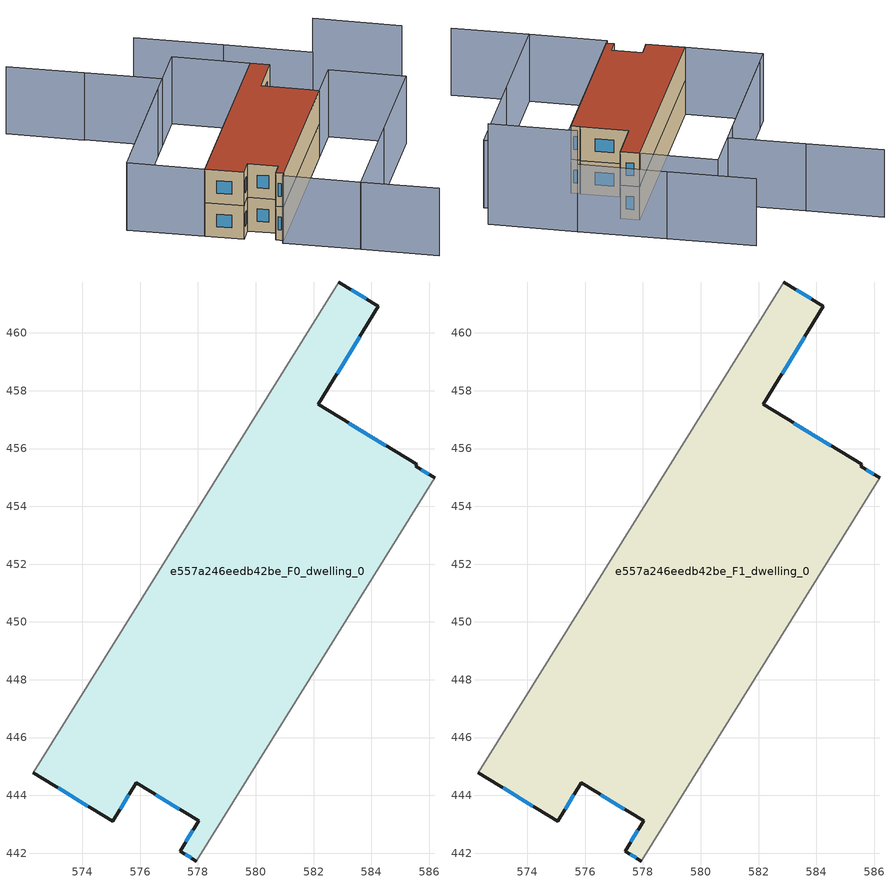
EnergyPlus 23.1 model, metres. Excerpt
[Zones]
e557a246eedb42be_F0_dwelling_0
 floor ground (EU_floor_Construction): 584.24,460.92 582.17,457.53 585.56,455.45 585.53,455.39 586.19,454.98 577.94,441.73 577.38,442.07 578.02,443.12 575.86,444.44 575.05,443.1 572.3,444.78 582.86,461.76 z0
 wall outside (EU_wall_Construction): 586.19,454.98 585.53,455.39 585.56,455.45 582.17,457.53 584.24,460.92 582.86,461.76 / 572.3,444.78 575.05,443.1 575.86,444.44 578.02,443.12 577.38,442.07 577.94,441.73 z0:3
 wall adiabatic (EU_wall_Construction): 582.86,461.76 572.3,444.78 / 577.94,441.73 586.19,454.98 z0:3
 window (EU_Window_Construction): 583.81,461.18 583.29,461.5 / 582.81,458.58 583.59,459.86 / 584.5,456.09 583.22,456.88 / 585.98,455.11 585.73,455.26 / 577.56,441.97 577.77,441.84 / 577.82,442.79 577.58,442.4 / 576.54,444.03 577.35,443.53 / 575.3,443.52 575.61,444.02 / 573.16,444.26 574.19,443.63 z0.93:2.07
e557a246eedb42be_F1_dwelling_0
 floor to e557a246eedb42be_F0_dwelling_0 (EU_floor_Construction): 584.24,460.92 582.17,457.53 585.56,455.45 585.52,455.39 586.19,454.98 577.94,441.73 577.38,442.07 578.02,443.12 575.86,444.44 575.05,443.1 572.3,444.78 582.86,461.76 z3
 wall outside (EU_wall_Construction): 586.19,454.98 585.53,455.39 585.56,455.45 582.17,457.53 584.24,460.92 582.86,461.76 / 572.3,444.78 575.05,443.1 575.86,444.44 578.02,443.12 577.38,442.07 577.94,441.73 z3:6
 wall adiabatic (EU_wall_Construction): 582.86,461.76 572.3,444.78 / 577.94,441.73 586.19,454.98 z3:6
 window (EU_Window_Construction): 583.81,461.18 583.29,461.5 / 582.81,458.58 583.59,459.86 / 584.5,456.09 583.22,456.88 / 585.98,455.11 585.73,455.26 / 577.56,441.97 577.77,441.84 / 577.82,442.79 577.58,442.4 / 576.54,444.03 577.35,443.53 / 575.3,443.52 575.61,444.02 / 573.16,444.26 574.19,443.63 z3.93:5.07
 roof outside (EU_roof_Construction): 577.94,441.73 586.19,454.98 585.53,455.39 585.56,455.45 582.17,457.53 584.24,460.92 582.86,461.76 572.3,444.78 575.05,443.1 575.86,444.44 578.02,443.12 577.38,442.07 z6
shading: 564.34,468.32 569.77,464.94 / 588.56,434.58 583.13,437.96 / 583.13,437.96 593.7,454.95 / 569.79,464.98 575.23,461.6 / 575.23,461.6 567.71,449.52 / 588.3,461.84 582.09,465.7 / 582.09,465.7 575.88,469.56 / 593.7,454.94 583.13,437.95 / 583.13,437.95 577.69,441.33 / 577.69,441.33 588.26,458.32 / 588.26,458.32 593.7,454.94 / 582.86,461.76 572.3,444.78 / 572.3,444.78 566.87,448.16 / 566.87,448.16 577.43,465.14 / 577.43,465.14 582.86,461.76 z0:6; 594.52,457.99 588.31,461.85 z0:9
[Building]
EU S2 Campaign: North Axis=0; Terrain=City; Solar Distribution=FullExterior
[Site:Location]
Montreal-Trudeau.Intl.AP: Latitude=45.4667; Longitude=-73.75; Time Zone=-5; Elevation=36
[SizingPeriod:WeatherFileDays]
AnnualSizingPeriod: Begin Month=1; Begin Day of Month=1; End Month=12; End Day of Month=31; Day of Week for Start Day=Monday; Use Weather File Daylight Saving Period=No; Use Weather File Rain and Snow Indicators=No
[MATERIAL]
EU_InternalMass_Material: Roughness=MediumRough; Thickness=0.1; Conductivity=1; Density=1800; Specific Heat=900; Thermal Absorptance=0.9; Solar Absorptance=0.7; Visible Absorptance=0.7
[MATERIAL:NOMASS] Roughness=MediumRough; Thermal Absorptance=0.9; Solar Absorptance=0.7; Visible Absorptance=0.7
Name | Thermal Resistance
EU_wall_NoMass; EU_floor_NoMass | 1.36485
EU_roof_NoMass | 2.55992
[WINDOWMATERIAL:SIMPLEGLAZINGSYSTEM]
EU_Window_SimpleGlazing: UFactor=3.92339; Solar Heat Gain Coefficient=0.8; Visible Transmittance=0.8
[CONSTRUCTION]
EU_wall_Construction: EU_wall_NoMass
EU_roof_Construction: EU_roof_NoMass
EU_floor_Construction: EU_floor_NoMass
EU_Window_Construction: EU_Window_SimpleGlazing
EU_InternalMass_Construction: EU_InternalMass_Material
[ZONE] Type=1; Multiplier=1; Ceiling Height=autocalculate; Floor Area=autocalculate; Part of Total Floor Area=Yes
Name | Volume
e557a246eedb42be_F0_dwelling_0 | 314.265
e557a246eedb42be_F1_dwelling_0 | 314.264
[INTERNALMASS] Construction=EU_InternalMass_Construction; Surface Area=104.754
Name | Zone or ZoneList
e557a246eedb42be_F0_dwelling_0_EU_InternalMass | e557a246eedb42be_F0_dwelling_0
e557a246eedb42be_F1_dwelling_0_EU_InternalMass | e557a246eedb42be_F1_dwelling_0
[OTHEREQUIPMENT] Fuel Type=Electricity; Design Level Calculation Method=Watts/Area; Power per Zone Floor Area=1; Fraction Latent=0; Fraction Radiant=0; Fraction Lost=0; Carbon Dioxide Generation Rate=0; EndUse Subcategory=EU_Step8_InternalGains
Name | Zone or ZoneList or Space or SpaceList | Schedule
EU_Step8_InternalGain_e557a246eedb42be_F0_dwelling_0_f000 | e557a246eedb42be_F0_dwelling_0 | EU_Step8_GainSchedule_e557a246eedb42be_F0_dwelling_0_f000
EU_Step8_InternalGain_e557a246eedb42be_F1_dwelling_0_f000 | e557a246eedb42be_F1_dwelling_0 | EU_Step8_GainSchedule_e557a246eedb42be_F1_dwelling_0_f000
[ZONEVENTILATION:DESIGNFLOWRATE] Schedule=EU_AlwaysOn; Design Flow Rate Calculation Method=AirChanges/Hour; Air Changes per Hour=0.860309; Ventilation Type=Natural; Fan Pressure Rise=0; Fan Total Efficiency=1; Constant Term Coefficient=1; Temperature Term Coefficient=0; Velocity Term Coefficient=0; Velocity Squared Term Coefficient=0; Minimum Indoor Temperature=-100; Maximum Indoor Temperature=100; Delta Temperature=-100; Minimum Outdoor Temperature=-100; Maximum Outdoor Temperature=100; Maximum Wind Speed=40
Name | Zone or ZoneList or Space or SpaceList
EU_ConstantAir_e557a246eedb42be_F0_dwelling_0 | e557a246eedb42be_F0_dwelling_0
EU_ConstantAir_e557a246eedb42be_F1_dwelling_0 | e557a246eedb42be_F1_dwelling_0
[HVACTEMPLATE:THERMOSTAT] Constant Heating Setpoint=20; Constant Cooling Setpoint=50
EU_HeatOnly_e557a246eedb42be_F0_dwelling_0; EU_HeatOnly_e557a246eedb42be_F1_dwelling_0
[HVACTEMPLATE:ZONE:IDEALLOADSAIRSYSTEM] System Availability Schedule=EU_AlwaysOn; Maximum Heating Supply Air Temperature=50; Minimum Cooling Supply Air Temperature=13; Maximum Heating Supply Air Humidity Ratio=0.0156; Minimum Cooling Supply Air Humidity Ratio=0.0077; Heating Limit=NoLimit; Cooling Limit=NoLimit; Heating Availability Schedule=EU_AlwaysOn; Cooling Availability Schedule=EU_CoolingOff; Dehumidification Control Type=ConstantSensibleHeatRatio; Cooling Sensible Heat Ratio=0.7; Dehumidification Setpoint=60; Humidification Control Type=None; Humidification Setpoint=30; Outdoor Air Method=None; Outdoor Air Flow Rate per Person=0.00944; Outdoor Air Flow Rate per Zone Floor Area=0; Outdoor Air Flow Rate per Zone=0; Demand Controlled Ventilation Type=None; Outdoor Air Economizer Type=NoEconomizer; Heat Recovery Type=None; Sensible Heat Recovery Effectiveness=0.7; Latent Heat Recovery Effectiveness=0.65
Name | Template Thermostat
e557a246eedb42be_F0_dwelling_0 | EU_HeatOnly_e557a246eedb42be_F0_dwelling_0
e557a246eedb42be_F1_dwelling_0 | EU_HeatOnly_e557a246eedb42be_F1_dwelling_0
[SIZING:ZONE] Zone Cooling Design Supply Air Temperature Input Method=SupplyAirTemperature; Zone Cooling Design Supply Air Temperature=13; Zone Heating Design Supply Air Temperature Input Method=SupplyAirTemperature; Zone Heating Design Supply Air Temperature=50; Zone Cooling Design Supply Air Humidity Ratio=0.008; Zone Heating Design Supply Air Humidity Ratio=0.008; Cooling Design Air Flow Method=DesignDay; Cooling Design Air Flow Rate=0; Cooling Minimum Air Flow per Zone Floor Area=0.000762; Cooling Minimum Air Flow=0; Cooling Minimum Air Flow Fraction=0.2; Heating Design Air Flow Method=DesignDay; Heating Design Air Flow Rate=0; Heating Maximum Air Flow per Zone Floor Area=0.002032; Heating Maximum Air Flow=0.141576; Heating Maximum Air Flow Fraction=0.3; Account for Dedicated Outdoor Air System=No; Dedicated Outdoor Air System Control Strategy=NeutralSupplyAir; Dedicated Outdoor Air Low Setpoint Temperature for Design=autosize; Dedicated Outdoor Air High Setpoint Temperature for Design=autosize; Zone Load Sizing Method=Sensible Load Only No Latent Load; Zone Latent Cooling Design Supply Air Humidity Ratio Input Method=HumidityRatioDifference; Zone Cooling Design Supply Air Humidity Ratio Difference=0.005; Zone Latent Heating Design Supply Air Humidity Ratio Input Method=HumidityRatioDifference; Zone Humidification Design Supply Air Humidity Ratio Difference=0.005
e557a246eedb42be_F0_dwelling_0; e557a246eedb42be_F1_dwelling_0
[SCHEDULE:CONSTANT]
Name | Hourly Value
EU_AlwaysOn | 1
EU_CoolingOff | 0
[SCHEDULE:FILE] Column Number=1; Rows to Skip at Top=0; Number of Hours of Data=8760; Column Separator=Comma; Interpolate to Timestep=No; Minutes per Item=60; Adjust Schedule for Daylight Savings=Yes
Name | File
EU_Step8_GainSchedule_e557a246eedb42be_F0_dwelling_0_f000 | ../../schedules/e557a246eedb42be/e557a246eedb42be_F0_dwelling_0_f000_gain.csv
EU_Step8_GainSchedule_e557a246eedb42be_F1_dwelling_0_f000 | ../../schedules/e557a246eedb42be/e557a246eedb42be_F1_dwelling_0_f000_gain.csv
